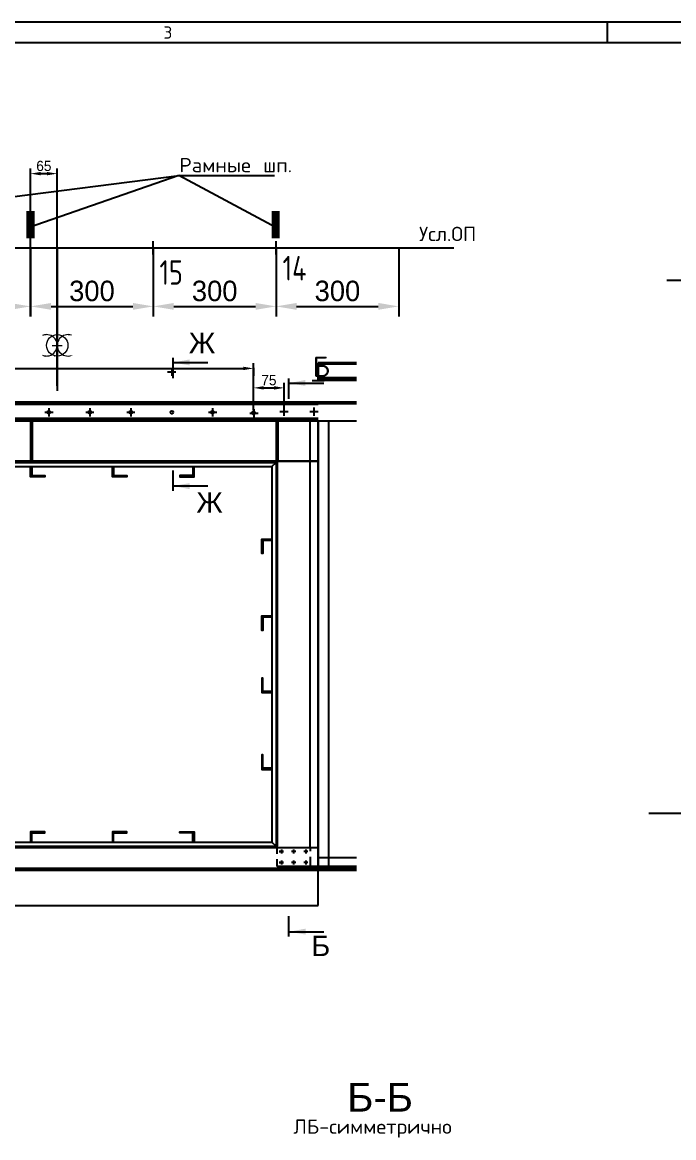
# Model space of a CAD drawing. Header units: millimetres. Extents: x -79737 to -71327, y -35924 to -29984.
# Drawn here: x -76967 to -75375, y -32711 to -29984 of the extents above; entities that cross this region are included whole.
import ezdxf
from ezdxf.enums import TextEntityAlignment as Align
from ezdxf.lldxf.tags import DXFTag

# ---------------------------------------------------------------- set-up
doc = ezdxf.new("R2010")
doc.units = ezdxf.units.MM
doc.layers.add('теоретические', color=2, linetype='Continuous', lineweight=13, true_color=0xffff00)
doc.styles.add('3', font='txt.shx', dxfattribs={"height": 3})
doc.styles.add('3.5', font='txt.shx', dxfattribs={"height": 3.5})
doc.styles.add('5', font='txt.shx', dxfattribs={"height": 250})
doc.styles.add('KTEXTSTYLE', font='GOST_AU.SHX', dxfattribs={"width": 0.96, "height": 5})
doc.styles.add('style5', font='arial.ttf', dxfattribs={"height": 3})
tags = doc.linetypes.add('CENTER', pattern=[50.8, 31.75, -6.35, 6.35, -6.35]).pattern_tags.tags
tags[10:11] = [DXFTag(74, 4), DXFTag(75, 0), DXFTag(340, '0'), DXFTag(46, 1.0), DXFTag(50, 0.0), DXFTag(44, 0.0), DXFTag(45, 0.0)]
tags[8:9] = [DXFTag(74, 4), DXFTag(75, 0), DXFTag(340, '0'), DXFTag(46, 1.0), DXFTag(50, 0.0), DXFTag(44, 0.0), DXFTag(45, 0.0)]
tags[6:7] = [DXFTag(74, 4), DXFTag(75, 0), DXFTag(340, '0'), DXFTag(46, 1.0), DXFTag(50, 0.0), DXFTag(44, 0.0), DXFTag(45, 0.0)]
tags[4:5] = [DXFTag(74, 4), DXFTag(75, 0), DXFTag(340, '0'), DXFTag(46, 1.0), DXFTag(50, 0.0), DXFTag(44, 0.0), DXFTag(45, 0.0)]
tags = doc.linetypes.add('DASH1', pattern=[75, 50, -25]).pattern_tags.tags
tags[6:7] = [DXFTag(74, 4), DXFTag(75, 0), DXFTag(340, '0'), DXFTag(46, 1.0), DXFTag(50, 0.0), DXFTag(44, 0.0), DXFTag(45, 0.0)]
tags[4:5] = [DXFTag(74, 4), DXFTag(75, 0), DXFTag(340, '0'), DXFTag(46, 1.0), DXFTag(50, 0.0), DXFTag(44, 0.0), DXFTag(45, 0.0)]
tags = doc.linetypes.add('DASH5', pattern=[90, 40, -20, 10, -20]).pattern_tags.tags
tags[10:11] = [DXFTag(74, 4), DXFTag(75, 0), DXFTag(340, '0'), DXFTag(46, 1.0), DXFTag(50, 0.0), DXFTag(44, 0.0), DXFTag(45, 0.0)]
tags[8:9] = [DXFTag(74, 4), DXFTag(75, 0), DXFTag(340, '0'), DXFTag(46, 1.0), DXFTag(50, 0.0), DXFTag(44, 0.0), DXFTag(45, 0.0)]
tags[6:7] = [DXFTag(74, 4), DXFTag(75, 0), DXFTag(340, '0'), DXFTag(46, 1.0), DXFTag(50, 0.0), DXFTag(44, 0.0), DXFTag(45, 0.0)]
tags[4:5] = [DXFTag(74, 4), DXFTag(75, 0), DXFTag(340, '0'), DXFTag(46, 1.0), DXFTag(50, 0.0), DXFTag(44, 0.0), DXFTag(45, 0.0)]
doc.dimstyles.new('ISO-10', dxfattribs={"dimscale": 10, "dimtxt": 2.5, "dimasz": 2.5, "dimexe": 1.25, "dimexo": 0, "dimtad": 1, "dimdec": 0, "dimtxsty": 'Standard', "dimcen": 2.5, "dimclrd": 7, "dimclre": 7, "dimclrt": 4, "dimadec": 0, "dimazin": 0, "dimtfac": 1, "dimtdec": 0, "dimtmove": 0, "dimatfit": 3, "dimfxl": 1, "dimarcsym": 0})
doc.dimstyles.new('PB20', dxfattribs={"dimscale": 20, "dimtxt": 2.5, "dimasz": 2.5, "dimexe": 1.25, "dimexo": 0, "dimtad": 1, "dimdec": 0, "dimtxsty": 'Standard', "dimcen": 2.5, "dimclrd": 7, "dimclre": 7, "dimclrt": 4, "dimadec": 0, "dimazin": 0, "dimtfac": 1, "dimtdec": 0, "dimtmove": 0, "dimatfit": 3, "dimfxl": 1.25, "dimarcsym": 0})

# ---------------------------------------------------------------- blocks, each defined once
blk = doc.blocks.new('*D123')
at = {"color": 7, "lineweight": -2}
for p, q in [((-78801.6, -30862.8), (-78801.6, -30817.4)), ((-78776.6, -30829.9), (-76426.6, -30829.9)), ((-76401.6, -30932.8), (-76401.6, -30817.4))]:
    blk.add_line(p, q, dxfattribs=at)
at = {"color": 7}
for points in [[(-78776.6, -30825.8), (-78776.6, -30834.1), (-78801.6, -30829.9)], [(-76426.6, -30825.8), (-76426.6, -30834.1), (-76401.6, -30829.9)]]:
    blk.add_solid(points, dxfattribs=at)
at = {"layer": 'Defpoints', "color": 0}
for p in [(-76401.6, -30829.9), (-78801.6, -30862.8), (-76401.6, -30932.8)]:
    blk.add_point(p, dxfattribs=at)
at = {"color": 4, "insert": (-77601.6, -30811.2), "char_height": 25, "attachment_point": 5}
blk.add_mtext('100x24=2400', dxfattribs=at)
blk = doc.blocks.new('*D124')
at = {"color": 7, "lineweight": -2}
for p, q in [((-76401.6, -30883.6), (-76401.6, -30865)), ((-76326.6, -30932.8), (-76326.6, -30865)), ((-76376.6, -30877.5), (-76351.6, -30877.5))]:
    blk.add_line(p, q, dxfattribs=at)
at = {"color": 7}
for points in [[(-76376.6, -30873.3), (-76376.6, -30881.7), (-76401.6, -30877.5)], [(-76351.6, -30873.3), (-76351.6, -30881.7), (-76326.6, -30877.5)]]:
    blk.add_solid(points, dxfattribs=at)
at = {"layer": 'Defpoints', "color": 0}
for p in [(-76401.6, -30883.6), (-76326.6, -30877.5), (-76326.6, -30932.8)]:
    blk.add_point(p, dxfattribs=at)
at = {"color": 4, "insert": (-76364.1, -30858.8), "char_height": 25, "attachment_point": 5}
blk.add_mtext('75', dxfattribs=at)
blk = doc.blocks.new('*D132')
at = {"color": 7, "lineweight": -2}
for p, q in [((-77246.6, -30535.1), (-77246.6, -30703.3)), ((-76946.6, -30535.1), (-76946.6, -30703.3)), ((-77196.6, -30678.3), (-76996.6, -30678.3))]:
    blk.add_line(p, q, dxfattribs=at)
at = {"color": 7}
for points in [[(-77196.6, -30670), (-77196.6, -30686.6), (-77246.6, -30678.3)], [(-76996.6, -30670), (-76996.6, -30686.6), (-76946.6, -30678.3)]]:
    blk.add_solid(points, dxfattribs=at)
at = {"layer": 'Defpoints', "color": 0}
for p in [(-77246.6, -30535.1), (-76946.6, -30535.1), (-76946.6, -30678.3)]:
    blk.add_point(p, dxfattribs=at)
at = {"color": 4, "insert": (-77096.6, -30640.8), "char_height": 50, "attachment_point": 5}
blk.add_mtext('300', dxfattribs=at)
blk = doc.blocks.new('*D133')
at = {"color": 7, "lineweight": -2}
for p, q in [((-76946.6, -30535.1), (-76946.6, -30703.3)), ((-76646.6, -30535.1), (-76646.6, -30703.3)), ((-76896.6, -30678.3), (-76696.6, -30678.3))]:
    blk.add_line(p, q, dxfattribs=at)
at = {"color": 7}
for points in [[(-76896.6, -30670), (-76896.6, -30686.6), (-76946.6, -30678.3)], [(-76696.6, -30670), (-76696.6, -30686.6), (-76646.6, -30678.3)]]:
    blk.add_solid(points, dxfattribs=at)
at = {"layer": 'Defpoints', "color": 0}
for p in [(-76946.6, -30535.1), (-76646.6, -30535.1), (-76646.6, -30678.3)]:
    blk.add_point(p, dxfattribs=at)
at = {"color": 4, "insert": (-76796.6, -30640.8), "char_height": 50, "attachment_point": 5}
blk.add_mtext('300', dxfattribs=at)
blk = doc.blocks.new('*D134')
at = {"color": 7, "lineweight": -2}
for p, q in [((-76646.6, -30535.1), (-76646.6, -30703.3)), ((-76346.6, -30535.1), (-76346.6, -30703.3)), ((-76596.6, -30678.3), (-76396.6, -30678.3))]:
    blk.add_line(p, q, dxfattribs=at)
at = {"color": 7}
for points in [[(-76596.6, -30670), (-76596.6, -30686.6), (-76646.6, -30678.3)], [(-76396.6, -30670), (-76396.6, -30686.6), (-76346.6, -30678.3)]]:
    blk.add_solid(points, dxfattribs=at)
at = {"layer": 'Defpoints', "color": 0}
for p in [(-76646.6, -30535.1), (-76346.6, -30535.1), (-76346.6, -30678.3)]:
    blk.add_point(p, dxfattribs=at)
at = {"color": 4, "insert": (-76496.6, -30640.8), "char_height": 50, "attachment_point": 5}
blk.add_mtext('300', dxfattribs=at)
blk = doc.blocks.new('*D135')
at = {"color": 7, "lineweight": -2}
for p, q in [((-76346.6, -30535.1), (-76346.6, -30703.3)), ((-76046.6, -30535.1), (-76046.6, -30703.3)), ((-76296.6, -30678.3), (-76096.6, -30678.3))]:
    blk.add_line(p, q, dxfattribs=at)
at = {"color": 7}
for points in [[(-76296.6, -30669.9), (-76296.6, -30686.6), (-76346.6, -30678.3)], [(-76096.6, -30669.9), (-76096.6, -30686.6), (-76046.6, -30678.3)]]:
    blk.add_solid(points, dxfattribs=at)
at = {"layer": 'Defpoints', "color": 0}
for p in [(-76346.6, -30535.1), (-76046.6, -30535.1), (-76046.6, -30678.3)]:
    blk.add_point(p, dxfattribs=at)
at = {"color": 4, "insert": (-76196.6, -30640.8), "char_height": 50, "attachment_point": 5}
blk.add_mtext('300', dxfattribs=at)
blk = doc.blocks.new('*D140')
at = {"color": 7, "lineweight": -2}
for p, q in [((-77246.6, -30535.1), (-77246.6, -30703.3)), ((-76946.6, -30535.1), (-76946.6, -30703.3)), ((-77196.6, -30678.3), (-76996.6, -30678.3))]:
    blk.add_line(p, q, dxfattribs=at)
at = {"color": 7}
for points in [[(-77196.6, -30670), (-77196.6, -30686.6), (-77246.6, -30678.3)], [(-76996.6, -30670), (-76996.6, -30686.6), (-76946.6, -30678.3)]]:
    blk.add_solid(points, dxfattribs=at)
at = {"layer": 'Defpoints', "color": 0}
for p in [(-77246.6, -30535.1), (-76946.6, -30535.1), (-76946.6, -30678.3)]:
    blk.add_point(p, dxfattribs=at)
at = {"color": 4, "insert": (-77096.6, -30640.8), "char_height": 50, "attachment_point": 5}
blk.add_mtext('300', dxfattribs=at)
blk = doc.blocks.new('*D141')
at = {"color": 7, "lineweight": -2}
for p, q in [((-76946.6, -30535.1), (-76946.6, -30703.3)), ((-76646.6, -30535.1), (-76646.6, -30703.3)), ((-76896.6, -30678.3), (-76696.6, -30678.3))]:
    blk.add_line(p, q, dxfattribs=at)
at = {"color": 7}
for points in [[(-76896.6, -30670), (-76896.6, -30686.6), (-76946.6, -30678.3)], [(-76696.6, -30670), (-76696.6, -30686.6), (-76646.6, -30678.3)]]:
    blk.add_solid(points, dxfattribs=at)
at = {"layer": 'Defpoints', "color": 0}
for p in [(-76946.6, -30535.1), (-76646.6, -30535.1), (-76646.6, -30678.3)]:
    blk.add_point(p, dxfattribs=at)
at = {"color": 4, "insert": (-76796.6, -30640.8), "char_height": 50, "attachment_point": 5}
blk.add_mtext('300', dxfattribs=at)
blk = doc.blocks.new('*D142')
at = {"color": 7, "lineweight": -2}
for p, q in [((-76646.6, -30535.1), (-76646.6, -30703.3)), ((-76346.6, -30535.1), (-76346.6, -30703.3)), ((-76596.6, -30678.3), (-76396.6, -30678.3))]:
    blk.add_line(p, q, dxfattribs=at)
at = {"color": 7}
for points in [[(-76596.6, -30670), (-76596.6, -30686.6), (-76646.6, -30678.3)], [(-76396.6, -30670), (-76396.6, -30686.6), (-76346.6, -30678.3)]]:
    blk.add_solid(points, dxfattribs=at)
at = {"layer": 'Defpoints', "color": 0}
for p in [(-76646.6, -30535.1), (-76346.6, -30535.1), (-76346.6, -30678.3)]:
    blk.add_point(p, dxfattribs=at)
at = {"color": 4, "insert": (-76496.6, -30640.8), "char_height": 50, "attachment_point": 5}
blk.add_mtext('300', dxfattribs=at)
blk = doc.blocks.new('*D143')
at = {"color": 7, "lineweight": -2}
for p, q in [((-76346.6, -30535.1), (-76346.6, -30703.3)), ((-76046.6, -30535.1), (-76046.6, -30703.3)), ((-76296.6, -30678.3), (-76096.6, -30678.3))]:
    blk.add_line(p, q, dxfattribs=at)
at = {"color": 7}
for points in [[(-76296.6, -30669.9), (-76296.6, -30686.6), (-76346.6, -30678.3)], [(-76096.6, -30669.9), (-76096.6, -30686.6), (-76046.6, -30678.3)]]:
    blk.add_solid(points, dxfattribs=at)
at = {"layer": 'Defpoints', "color": 0}
for p in [(-76346.6, -30535.1), (-76046.6, -30535.1), (-76046.6, -30678.3)]:
    blk.add_point(p, dxfattribs=at)
at = {"color": 4, "insert": (-76196.6, -30640.8), "char_height": 50, "attachment_point": 5}
blk.add_mtext('300', dxfattribs=at)
blk = doc.blocks.new('*D194')
at = {"color": 7, "lineweight": -2}
for p, q in [((-76946.6, -30703.3), (-76946.6, -30341.2)), ((-76881.6, -30872.7), (-76881.6, -30341.2)), ((-76921.6, -30353.7), (-76906.6, -30353.7))]:
    blk.add_line(p, q, dxfattribs=at)
at = {"color": 7}
for points in [[(-76921.6, -30349.5), (-76921.6, -30357.9), (-76946.6, -30353.7)], [(-76906.6, -30349.5), (-76906.6, -30357.9), (-76881.6, -30353.7)]]:
    blk.add_solid(points, dxfattribs=at)
at = {"layer": 'Defpoints', "color": 0}
for p in [(-76881.6, -30353.7), (-76946.6, -30703.3), (-76881.6, -30872.7)]:
    blk.add_point(p, dxfattribs=at)
at = {"color": 4, "insert": (-76914.1, -30335), "char_height": 25, "attachment_point": 5}
blk.add_mtext('65', dxfattribs=at)

msp = doc.modelspace()

# ---------------------------------------------------------------- linework, layer by layer
at = {"color": 0}
for p, q in [((-71327.2, -29983.7), (-79737.2, -29983.7)), ((-75537.2, -29983.7), (-75537.2, -30033.7)), ((-71377.2, -30033.7), (-79537.2, -30033.7)), ((-77538.5, -30481), (-76583.6, -30358.1)), ((-76952.5, -30485.1), (-76584.3, -30357.8)), ((-76584.3, -30357.8), (-76345.9, -30485.1)), ((-76583.6, -30358.1), (-76350, -30358.1)), ((-76611.6, -30838.3), (-76591.6, -30838.3)), ((-76601.6, -30828.3), (-76601.6, -30848.3)), ((-76599.2, -30815.7), (-76513.1, -30815.7)), ((-76401.6, -30828.3), (-76401.6, -30848.3)), ((-76315.9, -30865.9), (-76229.8, -30865.9)), ((-76911.6, -30937.1), (-76891.6, -30937.1)), ((-76901.6, -30927.1), (-76901.6, -30947.1)), ((-76811.6, -30937.1), (-76791.6, -30937.1)), ((-76801.6, -30927.1), (-76801.6, -30947.1)), ((-76711.6, -30937.1), (-76691.6, -30937.1)), ((-76701.6, -30927.1), (-76701.6, -30947.1)), ((-76511.6, -30937.1), (-76491.6, -30937.1)), ((-76501.6, -30927.1), (-76501.6, -30947.1)), ((-76410.5, -30939.3), (-76390.5, -30939.3)), ((-76400.5, -30929.3), (-76400.5, -30949.3)), ((-76337.3, -30935.5), (-76317.3, -30935.5)), ((-76327.3, -30925.5), (-76327.3, -30945.5)), ((-76264, -30935.5), (-76244, -30935.5)), ((-76254, -30925.5), (-76254, -30945.5)), ((-76599.2, -31117.3), (-76513.1, -31117.3)), ((-76338.6, -32010.9), (-76328.6, -32010.9)), ((-76328.6, -32010.9), (-76338.6, -32010.9)), ((-76333.6, -32005.9), (-76333.6, -32015.9)), ((-76333.6, -32005.9), (-76333.6, -32015.9)), ((-76298.6, -32010.9), (-76308.6, -32010.9)), ((-76303.6, -32005.9), (-76303.6, -32015.9)), ((-76303.6, -32005.9), (-76303.6, -32015.9)), ((-76268.6, -32010.9), (-76278.6, -32010.9)), ((-76273.6, -32005.9), (-76273.6, -32015.9)), ((-76273.6, -32005.9), (-76273.6, -32015.9)), ((-76263.6, -32000.9), (-76263.6, -32010.2)), ((-76338.6, -32037.8), (-76328.6, -32037.8)), ((-76328.6, -32037.8), (-76338.6, -32037.8)), ((-76333.6, -32032.8), (-76333.6, -32042.8)), ((-76333.6, -32032.8), (-76333.6, -32042.8)), ((-76298.6, -32037.8), (-76308.6, -32037.8)), ((-76303.6, -32032.8), (-76303.6, -32042.8)), ((-76303.6, -32032.8), (-76303.6, -32042.8)), ((-76268.6, -32037.8), (-76278.6, -32037.8)), ((-76273.6, -32032.8), (-76273.6, -32042.8)), ((-76273.6, -32032.8), (-76273.6, -32042.8)), ((-76263.6, -32023.9), (-76263.6, -32045.4)), ((-76315.5, -32207.3), (-76229.4, -32207.3))]:
    msp.add_line(p, q, dxfattribs=at)
at = {"color": 0, "linetype": 'Continuous'}
for p, q in [((-78993.9, -30535.1), (-76208.7, -30535.1)), ((-76946.6, -30551.1), (-76946.6, -30519.1)), ((-76646.6, -30551.1), (-76646.6, -30519.1)), ((-76346.6, -30551.1), (-76346.6, -30519.1)), ((-75391.8, -30614.2), (-72606.6, -30614.2)), ((-76243.6, -30859.5), (-76243.6, -30816.4)), ((-76243.6, -30955.5), (-78916.6, -30955.5)), ((-78916.6, -30957.9), (-76243.6, -30957.9)), ((-76243.6, -30957.9), (-76243.6, -31056.7)), ((-76243.6, -31056.7), (-78916.6, -31056.7)), ((-78816.6, -31056.7), (-76343.6, -31056.7)), ((-78816.6, -31059.8), (-76343.6, -31059.8)), ((-76356.6, -31069.8), (-76346.6, -31059.8)), ((-76346.6, -31059.8), (-76346.6, -31997.9)), ((-76343.6, -31056.7), (-76243.6, -31056.7)), ((-76343.6, -32000.9), (-76343.6, -31056.7)), ((-76343.6, -31059.8), (-76343.6, -31997.9)), ((-76243.6, -31056.7), (-76243.6, -32047.8)), ((-78803.6, -31069.8), (-76356.6, -31069.8)), ((-76356.6, -31069.8), (-76356.6, -31987.9)), ((-78803.6, -31987.9), (-76356.6, -31987.9)), ((-76356.6, -31987.9), (-76346.6, -31997.9)), ((-78916.6, -32000.9), (-76243.6, -32000.9)), ((-78816.6, -31997.9), (-76343.6, -31997.9)), ((-78816.6, -32000.9), (-76343.6, -32000.9)), ((-76243.6, -32000.9), (-76243.6, -32056.4)), ((-76243.6, -32056.4), (-76243.6, -32038.9)), ((-76575, -32051.4), (-76460.1, -32051.4)), ((-76575, -32055.3), (-76459.5, -32055.3)), ((-76243.6, -32143.4), (-76243.6, -32051.4)), ((-78916.6, -32143.4), (-76243.6, -32143.4))]:
    msp.add_line(p, q, dxfattribs=at)
at = {"color": 4}
for p, q in [((-78880.8, -30535.1), (-75911.8, -30535.1)), ((-76881.6, -30535.1), (-76881.6, -30872.7)), ((-76881.6, -30703.3), (-76881.6, -30884.7))]:
    msp.add_line(p, q, dxfattribs=at)
at = {"color": 0, "linetype": 'DASH5'}
for p, q in [((-76243.3, -30816.3), (-76243.3, -30856)), ((-76150.2, -30816.3), (-76243.3, -30816.3)), ((-76150.2, -30819.3), (-76243.3, -30819.3)), ((-76258.6, -30859.1), (-76228.6, -30859.1)), ((-76243.6, -30852.3), (-76150.2, -30852.3)), ((-76243.6, -30858.8), (-76150.2, -30858.8)), ((-76150.2, -30855.2), (-76243.3, -30855.2)), ((-79006.8, -30911.5), (-76150.2, -30911.5)), ((-79006.8, -30911.5), (-76150.2, -30911.5)), ((-79006.8, -30915.5), (-76150.2, -30915.5)), ((-78916.6, -30951.5), (-76243.6, -30951.5)), ((-76263.6, -32000.9), (-76263.6, -30958.3)), ((-76218.6, -30958.3), (-76218.6, -32048.2)), ((-76243.6, -32056.4), (-76243.6, -32038.9)), ((-76243.6, -32056.4), (-76243.6, -32038.9)), ((-76150.2, -32047.8), (-76243.6, -32047.8)), ((-76228.6, -32048.2), (-76243.6, -32048.2)), ((-76243.6, -32056.4), (-76243.6, -32051.4)), ((-76243.6, -32056.4), (-76243.6, -32051.4)), ((-76243.6, -32051.4), (-76150.2, -32051.4)), ((-76243.6, -32056.4), (-76150.2, -32056.4))]:
    msp.add_line(p, q, dxfattribs=at)
at = {"color": 0, "linetype": 'DASH1'}
for p, q in [((-76243.6, -30915.5), (-78916.6, -30915.5)), ((-76243.6, -30918.5), (-78916.6, -30918.5)), ((-78916.6, -32051.4), (-76575, -32051.4)), ((-78916.6, -32055.3), (-76575, -32055.3)), ((-76460.1, -32051.4), (-76243.6, -32051.4)), ((-76459.5, -32055.3), (-76243.6, -32055.3))]:
    msp.add_line(p, q, dxfattribs=at)
at = {"color": 0, "linetype": 'DASH1', "ltscale": 0.7}
for p, q in [((-76946.6, -30951.5), (-76946.6, -31057)), ((-76942.6, -30951.5), (-76942.6, -31057)), ((-76346.6, -30951.5), (-76346.6, -31057)), ((-76342.6, -30951.5), (-76342.6, -31057))]:
    msp.add_line(p, q, dxfattribs=at)
at = {"color": 0, "ltscale": 0.5}
msp.add_line((-75435.8, -31917.3), (-75140.1, -31917.3), dxfattribs=at)
at = {"color": 0, "linetype": 'DASH1', "ltscale": 0.65}
for p, q in [((-76343.6, -32017), (-76343.6, -32000.9)), ((-76343.6, -32047.8), (-76343.6, -32029.9)), ((-76243.6, -32047.8), (-76343.6, -32047.8))]:
    msp.add_line(p, q, dxfattribs=at)
at = {"color": 0, "linetype": 'CENTER', "ltscale": 2}
msp.add_line((-78916.6, -32056.4), (-76243.6, -32056.4), dxfattribs=at)
at = {"color": 0}
for points, const_width in [([(-76946.9, -30445.3), (-76946.9, -30512.1)], 20), ([(-76347.7, -30445.3), (-76347.7, -30512.1)], 20), ([(-76598.7, -30803.7), (-76598.7, -30854.2)], 5.04), ([(-76315.5, -30853.9), (-76315.5, -30904.3)], 5.04), ([(-76598.7, -31129.3), (-76598.7, -31078.8)], 5.04), ([(-76315.5, -32219.3), (-76315.5, -32168.8)], 5.04)]:
    msp.add_lwpolyline(points, dxfattribs=dict(at, const_width=const_width))
at = {"color": 0, "linetype": 'DASH5'}
for points in [[(-78916.6, -30957.9, 0), (-76243.6, -30957.9, 0), (-76243.6, -31056.7, 0), (-78916.6, -31056.7, 0), (-78916.6, -30957.9, 0)], [(-76243.6, -32047.8, 0), (-76243.6, -30957.9, 0), (-76150.2, -30957.9, 0)], [(-76150.2, -32056.4, 0), (-76243.6, -32056.4, 0), (-76243.6, -32026.1, 0), (-76150.2, -32026.1, 0)]]:
    msp.add_polyline3d(points, dxfattribs=at)
at = {"color": 0, "linetype": 'Continuous'}
for points in [[(-76943.6, -31069.8, 0), (-76943.6, -31092, 0), (-76911.6, -31092, 0), (-76911.6, -31095.1, 0), (-76946.6, -31095.1, 0), (-76946.6, -31069.8, 0)], [(-76743.6, -31069.8, 0), (-76743.6, -31092, 0), (-76711.6, -31092, 0), (-76711.6, -31095.1, 0), (-76746.6, -31095.1, 0), (-76746.6, -31069.8, 0)], [(-76549.6, -31069.8, 0), (-76549.6, -31092, 0), (-76581.6, -31092, 0), (-76581.6, -31095.1, 0), (-76546.6, -31095.1, 0), (-76546.6, -31069.8, 0)], [(-76356.6, -31250.4, 0), (-76378.6, -31250.4, 0), (-76378.6, -31282.7, 0), (-76381.6, -31282.7, 0), (-76381.6, -31247.4, 0), (-76356.6, -31247.4, 0)], [(-76356.6, -31438, 0), (-76378.6, -31438, 0), (-76378.6, -31470.3, 0), (-76381.6, -31470.3, 0), (-76381.6, -31435, 0), (-76356.6, -31435, 0)], [(-76356.6, -31619.6, 0), (-76378.6, -31619.6, 0), (-76378.6, -31587.3, 0), (-76381.6, -31587.3, 0), (-76381.6, -31622.6, 0), (-76356.6, -31622.6, 0)], [(-76356.6, -31807.2, 0), (-76378.6, -31807.2, 0), (-76378.6, -31774.9, 0), (-76381.6, -31774.9, 0), (-76381.6, -31810.3, 0), (-76356.6, -31810.3, 0)], [(-76943.6, -31987.9, 0), (-76943.6, -31965.6, 0), (-76911.6, -31965.6, 0), (-76911.6, -31962.6, 0), (-76946.6, -31962.6, 0), (-76946.6, -31987.9, 0)], [(-76743.6, -31987.9, 0), (-76743.6, -31965.6, 0), (-76711.6, -31965.6, 0), (-76711.6, -31962.6, 0), (-76746.6, -31962.6, 0), (-76746.6, -31987.9, 0)], [(-76549.6, -31987.9, 0), (-76549.6, -31965.6, 0), (-76581.6, -31965.6, 0), (-76581.6, -31962.6, 0), (-76546.6, -31962.6, 0), (-76546.6, -31987.9, 0)]]:
    msp.add_polyline3d(points, dxfattribs=at)
at = {"color": 0, "ltscale": 0.5}
for centre in [(-76901.6, -30937.1), (-76801.6, -30937.1), (-76701.6, -30937.1), (-76601.6, -30937.1), (-76501.6, -30937.1), (-76401.6, -30938.8)]:
    msp.add_circle(centre, 3.5, dxfattribs=at)
at = {"color": 0, "linetype": 'ByBlock'}
for points in [[(-76558, -30808), (-76558, -30822.5), (-76598.7, -30815.6)], [(-76274.7, -30858.2), (-76274.7, -30872.7), (-76315.5, -30865.8)], [(-76558, -31125), (-76558, -31110.5), (-76598.7, -31117.4)], [(-76274.2, -32199.6), (-76274.2, -32214.1), (-76315, -32207.2)]]:
    msp.add_solid(points, dxfattribs=at)
at = {"layer": 'теоретические'}
for p, q in [((-76881.6, -30363.1), (-76881.6, -30756.7)), ((-76881.6, -30363.1), (-76881.6, -30756.7)), ((-76881.6, -30670.3), (-76881.6, -30819.7))]:
    msp.add_line(p, q, dxfattribs=at)
at = {"layer": 'теоретические', "lineweight": 13}
for p, q in [((-76881.6, -30753.8), (-76881.6, -30806.7)), ((-76881.6, -30753.8), (-76881.6, -30806.7)), ((-76881.6, -30753.8), (-76881.6, -30806.7)), ((-76881.6, -30753.8), (-76881.6, -30806.7)), ((-76894.1, -30773.5), (-76869.1, -30773.5)), ((-76894.1, -30773.5), (-76869.1, -30773.5))]:
    msp.add_line(p, q, dxfattribs=at)
for points in [[(-76917.1, -30749, 0, 3.39, 0), (-76908.6, -30747.5, 3.39, 3.39, 0)], [(-76917.1, -30749, 0, 3.39, 0), (-76908.6, -30747.5, 3.39, 3.39, 0)], [(-76917.1, -30749, 0, 3.39, 0), (-76908.6, -30747.5, 3.39, 3.39, 0)], [(-76917.1, -30749, 0, 3.39, 0), (-76908.6, -30747.5, 3.39, 3.39, 0)], [(-76917.1, -30754.3, 0, 3.39, 0), (-76917.1, -30754.3, 3.39, 3.39, 0)], [(-76917.1, -30754.3, 0, 3.39, 0), (-76917.1, -30754.3, 3.39, 3.39, 0)], [(-76917.1, -30754.3, 0, 3.39, 0), (-76917.1, -30754.3, 3.39, 3.39, 0)], [(-76917.1, -30754.3, 0, 3.39, 0), (-76917.1, -30754.3, 3.39, 3.39, 0)], [(-76917.1, -30754.3, 0, 3.39, 0), (-76917.1, -30754.3, 3.39, 3.39, 0)], [(-76917.1, -30754.3, 0, 3.39, 0), (-76917.1, -30754.3, 3.39, 3.39, 0)], [(-76917.1, -30754.3, 0, 3.39, 0), (-76917.1, -30754.3, 3.39, 3.39, 0)], [(-76917.1, -30754.3, 0, 3.39, 0), (-76917.1, -30754.3, 3.39, 3.39, 0)], [(-76846.1, -30749, 0, 3.39, 0), (-76854.6, -30747.5, 3.39, 3.39, 0)], [(-76846.1, -30749, 0, 3.39, 0), (-76854.6, -30747.5, 3.39, 3.39, 0)], [(-76846.1, -30749, 0, 3.39, 0), (-76854.6, -30747.5, 3.39, 3.39, 0)], [(-76846.1, -30749, 0, 3.39, 0), (-76854.6, -30747.5, 3.39, 3.39, 0)], [(-76917.1, -30798, 0, 3.39, 0), (-76908.6, -30799.6, 3.39, 3.39, 0)], [(-76917.1, -30798, 0, 3.39, 0), (-76908.6, -30799.6, 3.39, 3.39, 0)], [(-76917.1, -30798, 0, 3.39, 0), (-76908.6, -30799.6, 3.39, 3.39, 0)], [(-76917.1, -30798, 0, 3.39, 0), (-76908.6, -30799.6, 3.39, 3.39, 0)], [(-76881.1, -30798, 0, 3.39, 0), (-76889.6, -30799.6, 3.39, 3.39, 0)], [(-76881.1, -30798, 0, 3.39, 0), (-76889.6, -30799.6, 3.39, 3.39, 0)], [(-76842.5, -30797.8, 0, 3.39, 0), (-76851, -30799.4, 3.39, 3.39, 0)]]:
    msp.add_lwpolyline(points, format="xyseb", dxfattribs=at)
msp.add_circle((-76881.5, -30773.5), 26.2, dxfattribs=at)
msp.add_circle((-76881.5, -30773.5), 26.2, dxfattribs=at)
msp.add_circle((-76881.5, -30773.5), 26.2, dxfattribs=at)
msp.add_circle((-76881.5, -30773.5), 26.2, dxfattribs=at)
for centre, start, end in [((-76907.7, -30773.5), 248.1867, 111.049), ((-76907.7, -30773.5), 248.1867, 111.049), ((-76907.7, -30773.5), 248.1867, 111.049), ((-76907.7, -30773.5), 248.1867, 111.049), ((-76855.3, -30773.5), 71.1364, 279.4679), ((-76855.3, -30773.5), 71.1364, 279.4679), ((-76855.3, -30773.5), 71.1364, 279.4679), ((-76855.3, -30773.5), 71.1364, 279.4679)]:
    msp.add_arc(centre, 26.2, start, end, dxfattribs=at)

# ---------------------------------------------------------------- texts
at = {"color": 0}
for s, height, style, p in [('3', 30, '3', (-76622, -30032.7)), ('Рамные шп.', 35, '3.5', (-76582.8, -30360.9)), ('Усл.ОП', 35, '3.5', (-75997, -30529.1)), ('Б-Б', 70, 'style5', (-76172.8, -32667.9)), ('ЛБ-симметрично', 35, '3.5', (-76304.5, -32711.7))]:
    msp.add_text(s, height=height, dxfattribs=dict(at, style=style)).set_placement(p, align=Align.BOTTOM_LEFT)
at = {"color": 0, "style": 'style5'}
for s, p in [('Ж', (-76559.7, -30792.8)), ('Ж', (-76541.4, -31182.7)), ('Б', (-76260, -32266.6))]:
    msp.add_text(s, height=50, dxfattribs=at).set_placement(p)
at = {"color": 0, "style": '5'}
msp.add_text('Б', height=50, rotation=359.9998, dxfattribs=at).set_placement((-76257.3, -30850.8))
at = {"color": 0, "char_height": 2.5, "attachment_point": 1, "style": 'KTEXTSTYLE'}
for s, insert in [('{\\H24x;\\W0.965;\\C6;15}', (-76631.6, -30565.4)), ('{\\H24x;\\W0.965;\\C6;14}', (-76330.6, -30555))]:
    msp.add_mtext(s, dxfattribs=dict(at, insert=insert))

# ---------------------------------------------------------------- dimensions: what is measured, and where the dimension line sits
at = {"color": 4}
dim = msp.add_linear_dim(base=(-76881.6, -30353.7), p1=(-76946.6, -30703.3), p2=(-76881.6, -30872.7), dimstyle='ISO-10', override={"dimfxl": 1.25}, dxfattribs=at)
dim.commit()
dim.dimension.update_dxf_attribs({"geometry": '*D194', "text_midpoint": (-76914.1, -30335)})
at = {"color": 0}
for base, p1, p2, dimstyle, picture, middle in [((-76946.6, -30678.3), (-77246.6, -30535.1), (-76946.6, -30535.1), 'PB20', '*D132', (-77096.6, -30640.8)), ((-76946.6, -30678.3), (-77246.6, -30535.1), (-76946.6, -30535.1), 'PB20', '*D140', (-77096.6, -30640.8)), ((-76646.6, -30678.3), (-76946.6, -30535.1), (-76646.6, -30535.1), 'PB20', '*D133', (-76796.6, -30640.8)), ((-76646.6, -30678.3), (-76946.6, -30535.1), (-76646.6, -30535.1), 'PB20', '*D141', (-76796.6, -30640.8)), ((-76346.6, -30678.3), (-76646.6, -30535.1), (-76346.6, -30535.1), 'PB20', '*D134', (-76496.6, -30640.8)), ((-76346.6, -30678.3), (-76646.6, -30535.1), (-76346.6, -30535.1), 'PB20', '*D142', (-76496.6, -30640.8)), ((-76046.6, -30678.3), (-76346.6, -30535.1), (-76046.6, -30535.1), 'PB20', '*D135', (-76196.6, -30640.8)), ((-76046.6, -30678.3), (-76346.6, -30535.1), (-76046.6, -30535.1), 'PB20', '*D143', (-76196.6, -30640.8)), ((-76326.6, -30877.5), (-76401.6, -30883.6), (-76326.6, -30932.8), 'ISO-10', '*D124', (-76364.1, -30858.8))]:
    dim = msp.add_linear_dim(base=base, p1=p1, p2=p2, dimstyle=dimstyle, dxfattribs=at)
    dim.commit()
    dim.dimension.update_dxf_attribs({"geometry": picture, "text_midpoint": middle})
dim = msp.add_linear_dim(base=(-76401.6, -30829.9), p1=(-78801.6, -30862.8), p2=(-76401.6, -30932.8), text='100x24=<>', dimstyle='ISO-10', dxfattribs=at)
dim.commit()
dim.dimension.update_dxf_attribs({"geometry": '*D123', "text_midpoint": (-77601.6, -30811.2)})

doc.saveas('drawing.dxf')
